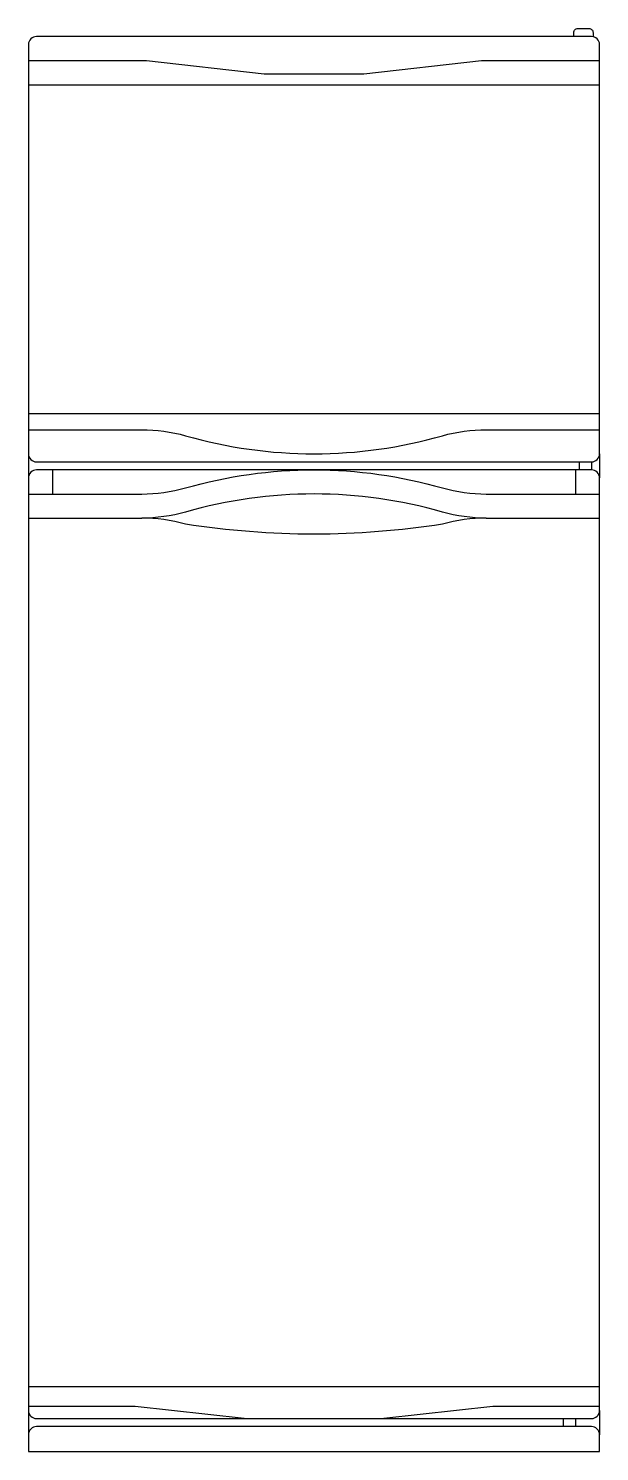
# Model space of a CAD drawing. Header units: millimetres. Extents: x -2990.71 to -2990, y 2890.73 to 2892.5.
import ezdxf

# ---------------------------------------------------------------- set-up
doc = ezdxf.new("R2010")
doc.units = ezdxf.units.MM
doc.header["$LTSCALE"] = 10
doc.layers.add('cozinha_geladeiras', color=2, linetype='Continuous')

msp = doc.modelspace()

# ---------------------------------------------------------------- linework, layer by layer
at = {"layer": 'cozinha_geladeiras', "color": 1}
for p, q in [((-2990.7069, 2892.4334), (-2989.9969, 2892.4334)), ((-2990.7069, 2892.0244), (-2989.9969, 2892.0244)), ((-2990.6769, 2891.9544), (-2990.6769, 2891.9244)), ((-2990.0269, 2891.9544), (-2990.0269, 2891.9244)), ((-2990.7069, 2891.8944), (-2990.5661, 2891.8944)), ((-2990.1377, 2891.8944), (-2989.9969, 2891.8944)), ((-2990.7069, 2890.8144), (-2989.9969, 2890.8144))]:
    msp.add_line(p, q, dxfattribs=at)
at = {"layer": 'cozinha_geladeiras'}
for p, q in [((-2990.7069, 2891.9744), (-2990.7069, 2891.9444)), ((-2989.9969, 2891.9744), (-2989.9969, 2891.9444)), ((-2990.022, 2891.9644), (-2990.022, 2891.9544)), ((-2990.007, 2891.9644), (-2990.007, 2891.9544)), ((-2990.7069, 2890.7844), (-2990.7069, 2890.7544)), ((-2989.9969, 2890.7844), (-2989.9969, 2890.7544)), ((-2990.0419, 2890.7744), (-2990.0419, 2890.7644)), ((-2990.0269, 2890.7744), (-2990.0269, 2890.7644))]:
    msp.add_line(p, q, dxfattribs=at)
msp.add_lwpolyline([(-2990.0289, 2892.4934), (-2990.0289, 2892.4984, -0.414214), (-2990.0239, 2892.5034), (-2990.0099, 2892.5034, -0.414214), (-2990.0049, 2892.4984), (-2990.0049, 2892.4932)], format="xyb", dxfattribs=at)
for points in [[(-2990.6969, 2892.4934, 0.414214), (-2990.7069, 2892.4834), (-2990.7069, 2891.9744, 0.414214), (-2990.6969, 2891.9644), (-2990.0069, 2891.9644, 0.414214), (-2989.9969, 2891.9744), (-2989.9969, 2892.4834, 0.414214), (-2990.0069, 2892.4934)], [(-2990.6969, 2891.9544, 0.414214), (-2990.7069, 2891.9444), (-2990.7069, 2890.7844, 0.414214), (-2990.6969, 2890.7744), (-2990.0069, 2890.7744, 0.414214), (-2989.9969, 2890.7844), (-2989.9969, 2891.9444, 0.414214), (-2990.0069, 2891.9544)], [(-2990.0069, 2890.7644), (-2990.6969, 2890.7644, 0.414214), (-2990.7069, 2890.7544), (-2990.7069, 2890.7334), (-2989.9969, 2890.7334), (-2989.9969, 2890.7544, 0.414214)]]:
    msp.add_lwpolyline(points, format="xyb", close=True, dxfattribs=at)
at = {"layer": 'cozinha_geladeiras', "color": 1}
for points in [[(-2990.7069, 2892.4634), (-2990.5601, 2892.4634), (-2990.4138, 2892.4471), (-2990.29, 2892.4471), (-2990.1437, 2892.4634), (-2989.9969, 2892.4634)], [(-2990.4386, 2890.7744), (-2990.5741, 2890.7894), (-2990.7069, 2890.7894)], [(-2989.9969, 2890.7894), (-2990.1296, 2890.7894), (-2990.2651, 2890.7744)]]:
    msp.add_lwpolyline(points, dxfattribs=at)
for points in [[(-2990.7069, 2892.0044), (-2990.5661, 2892.0044, -0.069047), (-2990.5116, 2891.9969, 0.140493), (-2990.1921, 2891.9969, -0.069047), (-2990.1377, 2892.0044), (-2989.9969, 2892.0044)], [(-2990.7069, 2891.9244), (-2990.5661, 2891.9244, 0.069047), (-2990.5116, 2891.932, -0.140493), (-2990.1921, 2891.932, 0.069047), (-2990.1377, 2891.9244), (-2989.9969, 2891.9244)], [(-2990.1377, 2891.8944, -0.069047), (-2990.1921, 2891.902, 0.140493), (-2990.5116, 2891.902, -0.069047), (-2990.5661, 2891.8944)], [(-2990.1377, 2891.8944, 0.069047), (-2990.1921, 2891.8869, -0.077896), (-2990.5116, 2891.8869, 0.069047), (-2990.5661, 2891.8944)]]:
    msp.add_lwpolyline(points, format="xyb", dxfattribs=at)

doc.saveas('drawing.dxf')
